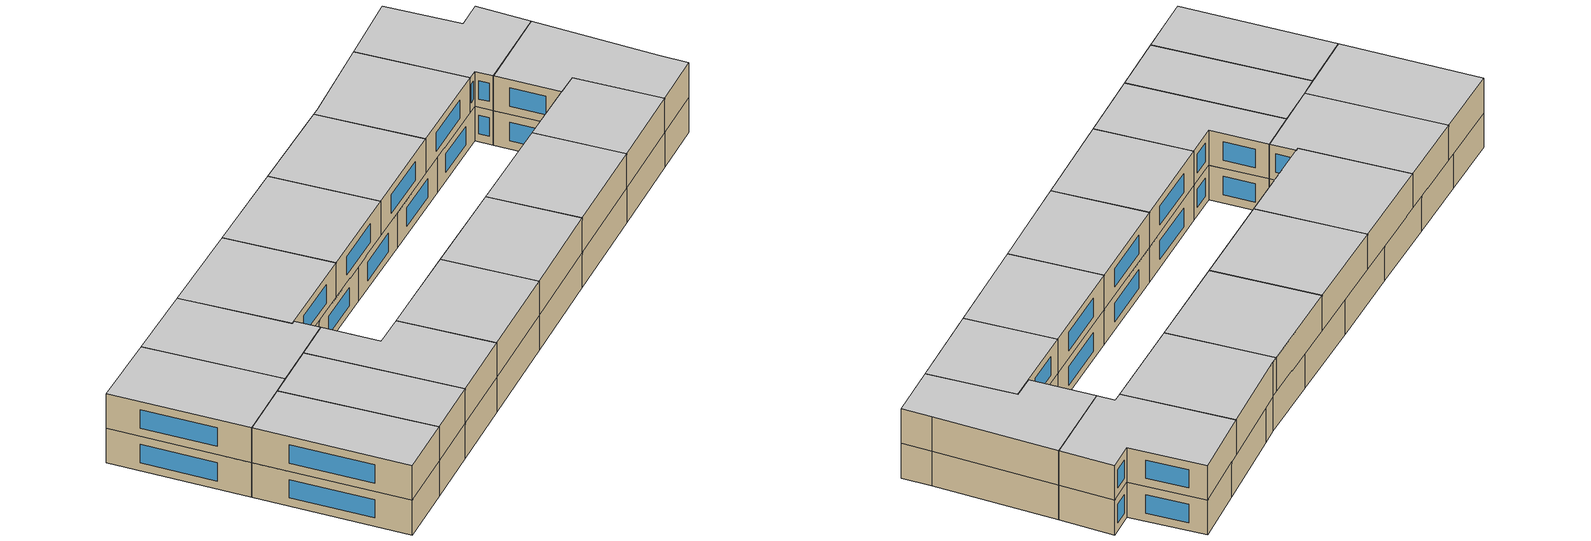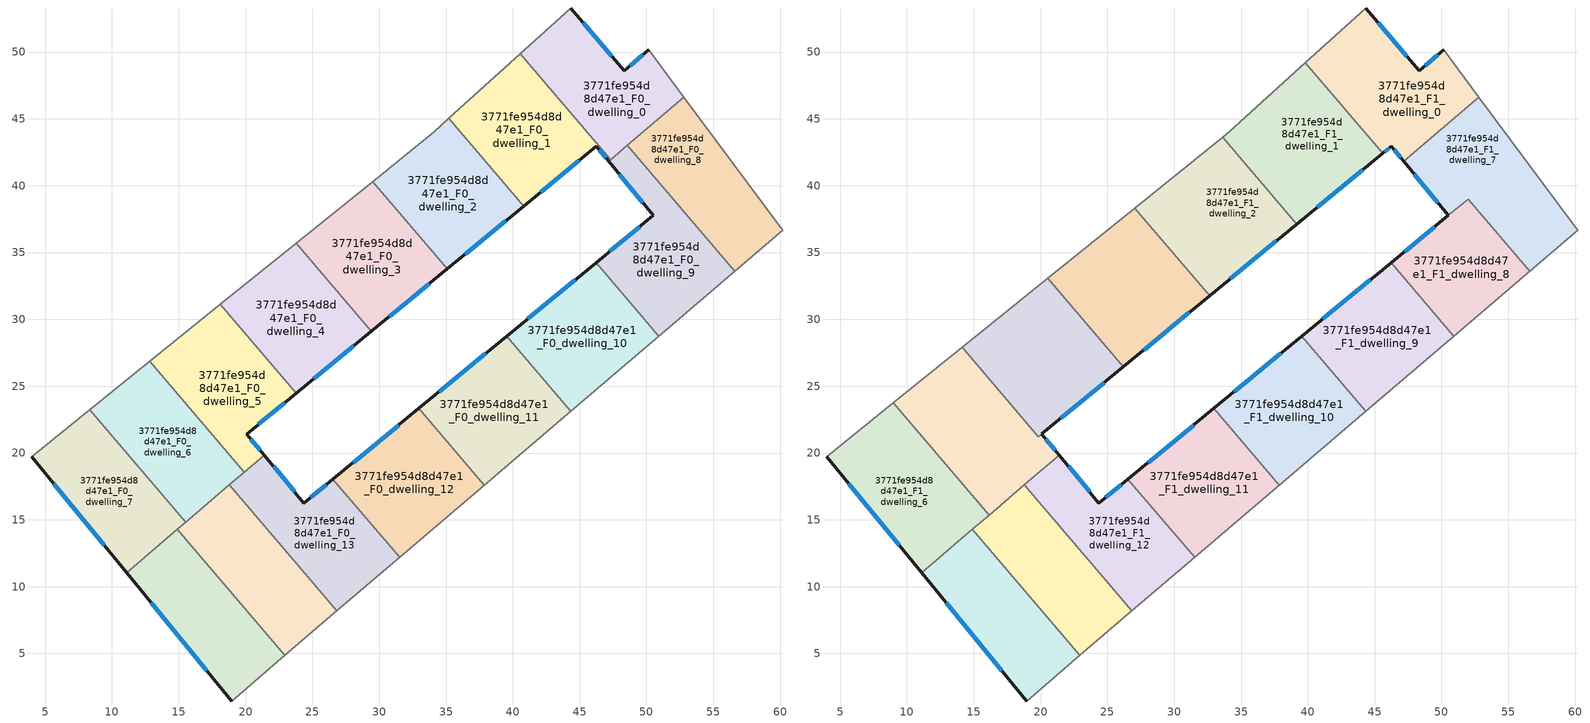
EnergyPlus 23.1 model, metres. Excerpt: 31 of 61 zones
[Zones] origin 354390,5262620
3771fe954d8d47e1_F0_dwelling_0
 floor ground (EU_floor_Construction): 50.16,50.17 52.8,46.62 47.32,41.94 40.55,49.87 44.33,53.3 48.34,48.59 z0
 wall outside (EU_wall_Construction): 50.16,50.17 48.34,48.59 44.33,53.3 z0:3
 wall adiabatic (EU_wall_Construction): 52.8,46.62 50.16,50.17 / 44.33,53.3 40.55,49.87 z0:3
 wall to 3771fe954d8d47e1_F0_dwelling_1 (EU_wall_Construction): 40.55,49.87 47.32,41.94 z0:3
 wall to 3771fe954d8d47e1_F0_dwelling_8 (EU_wall_Construction): 48.58,43.02 52.8,46.62 z0:3
 wall to 3771fe954d8d47e1_F0_dwelling_9 (EU_wall_Construction): 47.32,41.94 48.58,43.02 z0:3
 window (EU_Window_Construction): 47.4,49.7 45.27,52.19 / 49.74,49.8 48.77,48.96 z0.7:2.3
3771fe954d8d47e1_F0_dwelling_1
 floor ground (EU_floor_Construction): 40.55,49.87 47.32,41.94 47.17,41.82 46.24,42.94 40.81,38.48 35.22,45.03 z0
 wall outside (EU_wall_Construction): 40.81,38.48 46.24,42.94 47.17,41.82 z0:3
 wall to 3771fe954d8d47e1_F0_dwelling_2 (EU_wall_Construction): 35.22,45.03 40.81,38.48 z0:3
 wall adiabatic (EU_wall_Construction): 40.55,49.87 35.22,45.03 z0:3
 wall to 3771fe954d8d47e1_F0_dwelling_9 (EU_wall_Construction): 47.17,41.82 47.32,41.94 z0:3
 window (EU_Window_Construction): 46.46,42.68 46.95,42.08 / 42.09,39.53 44.96,41.89 z0.7:2.3
3771fe954d8d47e1_F0_dwelling_10
 floor ground (EU_floor_Construction): 46.23,34.25 50.93,28.75 44.33,23.11 39.53,28.73 z0
 wall outside (EU_wall_Construction): 46.23,34.25 39.53,28.73 z0:3
 wall to 3771fe954d8d47e1_F0_dwelling_9 (EU_wall_Construction): 50.93,28.75 46.23,34.25 z0:3
 wall adiabatic (EU_wall_Construction): 44.33,23.11 50.93,28.75 z0:3
 wall to 3771fe954d8d47e1_F0_dwelling_11 (EU_wall_Construction): 39.53,28.73 44.33,23.11 z0:3
 window (EU_Window_Construction): 44.66,32.95 41.1,30.03 z0.7:2.3
3771fe954d8d47e1_F0_dwelling_11
 floor ground (EU_floor_Construction): 39.53,28.73 44.33,23.11 37.86,17.59 32.96,23.33 z0
 wall outside (EU_wall_Construction): 39.53,28.73 32.96,23.33 z0:3
 wall adiabatic (EU_wall_Construction): 37.86,17.59 44.33,23.11 z0:3
 wall to 3771fe954d8d47e1_F0_dwelling_12 (EU_wall_Construction): 32.96,23.33 37.86,17.59 z0:3
 window (EU_Window_Construction): 37.99,27.47 34.51,24.6 z0.7:2.3
3771fe954d8d47e1_F0_dwelling_12
 floor ground (EU_floor_Construction): 32.96,23.33 37.86,17.59 31.53,12.18 26.53,18.04 z0
 wall outside (EU_wall_Construction): 32.96,23.33 26.53,18.04 z0:3
 wall adiabatic (EU_wall_Construction): 31.53,12.18 37.86,17.59 z0:3
 wall to 3771fe954d8d47e1_F0_dwelling_13 (EU_wall_Construction): 26.53,18.04 31.53,12.18 z0:3
 window (EU_Window_Construction): 31.45,22.09 28.04,19.28 z0.7:2.3
3771fe954d8d47e1_F0_dwelling_13
 floor ground (EU_floor_Construction): 26.53,18.04 31.53,12.18 26.84,8.18 18.79,17.61 21.4,19.83 24.36,16.25 z0
 wall outside (EU_wall_Construction): 26.53,18.04 24.36,16.25 21.4,19.83 z0:3
 wall adiabatic (EU_wall_Construction): 26.84,8.18 31.53,12.18 z0:3
 wall to 3771fe954d8d47e1_F0_dwelling_14 (EU_wall_Construction): 18.79,17.61 26.84,8.18 z0:3
 wall to 3771fe954d8d47e1_F0_dwelling_5 (EU_wall_Construction): 21.4,19.83 19.92,18.57 z0:3
 wall to 3771fe954d8d47e1_F0_dwelling_6 (EU_wall_Construction): 19.92,18.57 18.79,17.61 z0:3
 window (EU_Window_Construction): 23.67,17.09 22.09,18.99 / 26.02,17.62 24.87,16.67 z0.7:2.3
3771fe954d8d47e1_F0_dwelling_14
 floor ground (EU_floor_Construction): 18.79,17.61 26.84,8.18 22.94,4.85 14.9,14.28 z0
 wall adiabatic (EU_wall_Construction): 22.94,4.85 26.84,8.18 z0:3
 wall to 3771fe954d8d47e1_F0_dwelling_15 (EU_wall_Construction): 14.9,14.28 22.94,4.85 z0:3
 wall to 3771fe954d8d47e1_F0_dwelling_6 (EU_wall_Construction): 18.79,17.61 15.52,14.82 z0:3
 wall to 3771fe954d8d47e1_F0_dwelling_7 (EU_wall_Construction): 15.52,14.82 14.9,14.28 z0:3
3771fe954d8d47e1_F0_dwelling_15
 floor ground (EU_floor_Construction): 14.9,14.28 22.94,4.85 18.95,1.44 11.1,11.04 z0
 wall outside (EU_wall_Construction): 11.1,11.04 18.95,1.44 z0:3
 wall adiabatic (EU_wall_Construction): 18.95,1.44 22.94,4.85 z0:3
 wall to 3771fe954d8d47e1_F0_dwelling_7 (EU_wall_Construction): 14.9,14.28 11.1,11.04 z0:3
 window (EU_Window_Construction): 12.94,8.79 17.11,3.7 z0.7:2.3
3771fe954d8d47e1_F0_dwelling_2
 floor ground (EU_floor_Construction): 35.22,45.03 40.81,38.48 35.09,33.77 29.51,40.31 34.11,44.02 z0
 wall outside (EU_wall_Construction): 35.09,33.77 40.81,38.48 z0:3
 wall to 3771fe954d8d47e1_F0_dwelling_3 (EU_wall_Construction): 29.51,40.31 35.09,33.77 z0:3
 wall adiabatic (EU_wall_Construction): 35.22,45.03 34.11,44.02 29.51,40.31 z0:3
 window (EU_Window_Construction): 36.44,34.88 39.47,37.37 z0.7:2.3
 ceiling adiabatic (EU_roof_Construction): 39.18,37.13 33.63,43.64 34.11,44.02 29.51,40.31 35.09,33.77 z3
3771fe954d8d47e1_F0_dwelling_3
 floor ground (EU_floor_Construction): 29.51,40.31 35.09,33.77 29.42,29.1 23.79,35.7 z0
 wall outside (EU_wall_Construction): 29.42,29.1 35.09,33.77 z0:3
 wall to 3771fe954d8d47e1_F0_dwelling_4 (EU_wall_Construction): 23.79,35.7 29.42,29.1 z0:3
 wall adiabatic (EU_wall_Construction): 29.51,40.31 23.79,35.7 z0:3
 window (EU_Window_Construction): 30.75,30.2 33.76,32.68 z0.7:2.3
3771fe954d8d47e1_F0_dwelling_4
 floor ground (EU_floor_Construction): 23.79,35.7 29.42,29.1 23.78,24.47 18.11,31.12 z0
 wall outside (EU_wall_Construction): 23.78,24.47 29.42,29.1 z0:3
 wall to 3771fe954d8d47e1_F0_dwelling_5 (EU_wall_Construction): 18.11,31.12 23.78,24.47 z0:3
 wall adiabatic (EU_wall_Construction): 23.79,35.7 18.11,31.12 z0:3
 window (EU_Window_Construction): 25.11,25.55 28.09,28.01 z0.7:2.3
3771fe954d8d47e1_F0_dwelling_5
 floor ground (EU_floor_Construction): 18.11,31.12 23.78,24.47 20.08,21.42 21.4,19.83 19.92,18.57 12.84,26.86 z0
 wall outside (EU_wall_Construction): 21.4,19.83 20.08,21.42 23.78,24.47 z0:3
 wall to 3771fe954d8d47e1_F0_dwelling_6 (EU_wall_Construction): 12.84,26.86 19.92,18.57 z0:3
 wall adiabatic (EU_wall_Construction): 18.11,31.12 12.84,26.86 z0:3
 window (EU_Window_Construction): 21.09,20.2 20.39,21.05 / 20.95,22.14 22.91,23.75 z0.7:2.3
3771fe954d8d47e1_F0_dwelling_6
 floor ground (EU_floor_Construction): 12.84,26.86 19.92,18.57 15.52,14.82 8.34,23.23 z0
 wall to 3771fe954d8d47e1_F0_dwelling_7 (EU_wall_Construction): 8.34,23.23 15.52,14.82 z0:3
 wall adiabatic (EU_wall_Construction): 12.84,26.86 8.34,23.23 z0:3
3771fe954d8d47e1_F0_dwelling_7
 floor ground (EU_floor_Construction): 8.34,23.23 15.52,14.82 11.1,11.04 4,19.73 z0
 wall outside (EU_wall_Construction): 4,19.73 11.1,11.04 z0:3
 wall adiabatic (EU_wall_Construction): 8.34,23.23 4,19.73 z0:3
 window (EU_Window_Construction): 5.66,17.69 9.43,13.08 z0.7:2.3
3771fe954d8d47e1_F0_dwelling_8
 floor ground (EU_floor_Construction): 52.8,46.62 58.77,38.57 60.2,36.67 56.61,33.6 48.58,43.02 z0
 wall adiabatic (EU_wall_Construction): 56.61,33.6 60.2,36.67 58.77,38.57 52.8,46.62 z0:3
 wall to 3771fe954d8d47e1_F0_dwelling_9 (EU_wall_Construction): 48.58,43.02 56.61,33.6 z0:3
3771fe954d8d47e1_F0_dwelling_9
 floor ground (EU_floor_Construction): 48.58,43.02 56.61,33.6 50.93,28.75 46.23,34.25 50.52,37.78 47.17,41.82 z0
 wall outside (EU_wall_Construction): 47.17,41.82 50.52,37.78 46.23,34.25 z0:3
 wall adiabatic (EU_wall_Construction): 50.93,28.75 56.61,33.6 z0:3
 window (EU_Window_Construction): 47.96,40.87 49.73,38.73 / 49.51,36.95 47.24,35.08 z0.7:2.3
3771fe954d8d47e1_F1_dwelling_0
 floor to 3771fe954d8d47e1_F0_dwelling_0 (EU_floor_Construction): 50.16,50.17 52.8,46.62 47.31,41.94 40.55,49.87 44.33,53.3 48.34,48.59 z3
 floor to 3771fe954d8d47e1_F0_dwelling_1 (EU_floor_Construction): 40.55,49.87 47.31,41.94 47.17,41.82 46.24,42.94 45.61,42.42 39.82,49.21 z3
 wall outside (EU_wall_Construction): 45.61,42.42 46.24,42.94 47.17,41.82 / 50.16,50.17 48.34,48.59 44.33,53.3 z3:6
 wall adiabatic (EU_wall_Construction): 52.8,46.62 50.16,50.17 / 44.33,53.3 39.82,49.21 z3:6
 wall to 3771fe954d8d47e1_F1_dwelling_7 (EU_wall_Construction): 47.17,41.82 52.8,46.62 z3:6
 wall to 3771fe954d8d47e1_F1_dwelling_1 (EU_wall_Construction): 39.82,49.21 45.61,42.42 z3:6
 window (EU_Window_Construction): 46.46,42.68 46.95,42.08 / 45.76,42.55 46.09,42.82 / 47.4,49.7 45.27,52.19 / 49.74,49.8 48.77,48.96 z3.7:5.3
 ceiling to 3771fe954d8d47e1_F2_dwelling_0 (EU_floor_Construction): 52.8,46.62 50.16,50.17 48.34,48.59 44.33,53.3 39.82,49.21 45.61,42.42 46.24,42.94 47.17,41.82 z6
3771fe954d8d47e1_F1_dwelling_1
 floor to 3771fe954d8d47e1_F0_dwelling_1 (EU_floor_Construction): 39.82,49.21 45.61,42.42 40.81,38.48 35.22,45.03 z3
 floor to 3771fe954d8d47e1_F0_dwelling_2 (EU_floor_Construction): 35.22,45.03 40.81,38.48 39.18,37.13 33.63,43.64 34.11,44.02 z3
 wall outside (EU_wall_Construction): 39.18,37.13 45.61,42.42 z3:6
 wall to 3771fe954d8d47e1_F1_dwelling_2 (EU_wall_Construction): 33.63,43.64 39.18,37.13 z3:6
 wall adiabatic (EU_wall_Construction): 39.82,49.21 34.11,44.02 33.63,43.64 z3:6
 window (EU_Window_Construction): 40.69,38.38 44.1,41.18 z3.7:5.3
 ceiling to 3771fe954d8d47e1_F2_dwelling_1 (EU_floor_Construction): 45.61,42.42 39.82,49.21 34.11,44.02 33.63,43.64 39.18,37.13 z6
3771fe954d8d47e1_F1_dwelling_10
 floor to 3771fe954d8d47e1_F0_dwelling_11 (EU_floor_Construction): 39.53,28.73 44.33,23.11 37.86,17.59 32.96,23.33 z3
 wall outside (EU_wall_Construction): 39.53,28.73 32.96,23.33 z3:6
 wall to 3771fe954d8d47e1_F1_dwelling_9 (EU_wall_Construction): 44.33,23.11 39.53,28.73 z3:6
 wall adiabatic (EU_wall_Construction): 37.86,17.59 44.33,23.11 z3:6
 wall to 3771fe954d8d47e1_F1_dwelling_11 (EU_wall_Construction): 32.96,23.33 37.86,17.59 z3:6
 window (EU_Window_Construction): 37.99,27.47 34.51,24.6 z3.7:5.3
 ceiling to 3771fe954d8d47e1_F2_dwelling_10 (EU_floor_Construction): 44.33,23.11 39.53,28.73 32.96,23.33 37.86,17.59 z6
3771fe954d8d47e1_F1_dwelling_11
 floor to 3771fe954d8d47e1_F0_dwelling_12 (EU_floor_Construction): 32.96,23.33 37.86,17.59 31.53,12.18 26.53,18.04 z3
 wall outside (EU_wall_Construction): 32.96,23.33 26.53,18.04 z3:6
 wall adiabatic (EU_wall_Construction): 31.53,12.18 37.86,17.59 z3:6
 wall to 3771fe954d8d47e1_F1_dwelling_12 (EU_wall_Construction): 26.53,18.04 31.53,12.18 z3:6
 window (EU_Window_Construction): 31.45,22.09 28.04,19.28 z3.7:5.3
 ceiling to 3771fe954d8d47e1_F2_dwelling_11 (EU_floor_Construction): 37.86,17.59 32.96,23.33 26.53,18.04 31.53,12.18 z6
3771fe954d8d47e1_F1_dwelling_12
 floor to 3771fe954d8d47e1_F0_dwelling_13 (EU_floor_Construction): 26.53,18.04 31.53,12.18 26.84,8.18 18.79,17.61 21.4,19.83 24.36,16.25 z3
 wall outside (EU_wall_Construction): 26.53,18.04 24.36,16.25 21.4,19.83 z3:6
 wall adiabatic (EU_wall_Construction): 26.84,8.18 31.53,12.18 z3:6
 wall to 3771fe954d8d47e1_F1_dwelling_13 (EU_wall_Construction): 18.79,17.61 26.84,8.18 z3:6
 wall to 3771fe954d8d47e1_F1_dwelling_5 (EU_wall_Construction): 21.4,19.83 21.19,19.65 18.79,17.61 z3:6
 window (EU_Window_Construction): 23.67,17.09 22.09,18.99 / 26.02,17.62 24.87,16.67 z3.7:5.3
 ceiling to 3771fe954d8d47e1_F2_dwelling_12 (EU_floor_Construction): 31.53,12.18 26.53,18.04 24.36,16.25 21.4,19.83 18.79,17.61 26.84,8.18 z6
3771fe954d8d47e1_F1_dwelling_13
 floor to 3771fe954d8d47e1_F0_dwelling_14 (EU_floor_Construction): 18.79,17.61 26.84,8.18 22.94,4.85 14.9,14.28 z3
 wall adiabatic (EU_wall_Construction): 22.94,4.85 26.84,8.18 z3:6
 wall to 3771fe954d8d47e1_F1_dwelling_14 (EU_wall_Construction): 14.9,14.28 22.94,4.85 z3:6
 wall to 3771fe954d8d47e1_F1_dwelling_6 (EU_wall_Construction): 16.15,15.35 14.9,14.28 z3:6
 wall to 3771fe954d8d47e1_F1_dwelling_5 (EU_wall_Construction): 18.79,17.61 16.15,15.35 z3:6
 ceiling to 3771fe954d8d47e1_F2_dwelling_13 (EU_floor_Construction): 26.84,8.18 18.79,17.61 14.9,14.28 22.94,4.85 z6
3771fe954d8d47e1_F1_dwelling_14
 floor to 3771fe954d8d47e1_F0_dwelling_15 (EU_floor_Construction): 14.9,14.28 22.94,4.85 18.95,1.44 11.1,11.04 z3
 wall outside (EU_wall_Construction): 11.1,11.04 18.95,1.44 z3:6
 wall adiabatic (EU_wall_Construction): 18.95,1.44 22.94,4.85 z3:6
 wall to 3771fe954d8d47e1_F1_dwelling_6 (EU_wall_Construction): 14.9,14.28 11.1,11.04 z3:6
 window (EU_Window_Construction): 12.94,8.79 17.11,3.7 z3.7:5.3
 ceiling to 3771fe954d8d47e1_F2_dwelling_14 (EU_floor_Construction): 22.94,4.85 14.9,14.28 11.1,11.04 18.95,1.44 z6
3771fe954d8d47e1_F1_dwelling_2
 floor adiabatic (EU_floor_Construction): 33.63,43.64 39.18,37.13 35.09,33.77 29.51,40.31 z3
 floor to 3771fe954d8d47e1_F0_dwelling_3 (EU_floor_Construction): 29.51,40.31 35.09,33.77 32.66,31.77 27.05,38.33 z3
 wall outside (EU_wall_Construction): 32.66,31.77 39.18,37.13 z3:6
 wall to 3771fe954d8d47e1_F1_dwelling_3 (EU_wall_Construction): 27.05,38.33 32.66,31.77 z3:6
 wall adiabatic (EU_wall_Construction): 33.63,43.64 27.05,38.33 z3:6
 window (EU_Window_Construction): 34.19,33.03 37.65,35.87 z3.7:5.3
 ceiling to 3771fe954d8d47e1_F2_dwelling_2 (EU_floor_Construction): 39.18,37.13 33.63,43.64 27.05,38.33 32.66,31.77 z6
3771fe954d8d47e1_F1_dwelling_3
 floor to 3771fe954d8d47e1_F0_dwelling_3 (EU_floor_Construction): 27.05,38.33 32.66,31.77 29.42,29.1 23.79,35.7 z3
 floor to 3771fe954d8d47e1_F0_dwelling_4 (EU_floor_Construction): 23.79,35.7 29.42,29.1 26.19,26.45 20.54,33.07 z3
 wall outside (EU_wall_Construction): 26.19,26.45 32.66,31.77 z3:6
 wall to 3771fe954d8d47e1_F1_dwelling_4 (EU_wall_Construction): 20.54,33.07 26.19,26.45 z3:6
 wall adiabatic (EU_wall_Construction): 27.05,38.33 20.54,33.07 z3:6
 window (EU_Window_Construction): 27.71,27.7 31.14,30.52 z3.7:5.3
 ceiling to 3771fe954d8d47e1_F2_dwelling_3 (EU_floor_Construction): 32.66,31.77 27.05,38.33 20.54,33.07 26.19,26.45 z6
3771fe954d8d47e1_F1_dwelling_4
 floor to 3771fe954d8d47e1_F0_dwelling_5 (EU_floor_Construction): 18.11,31.12 23.78,24.47 19.84,21.22 14.14,27.91 z3
 floor to 3771fe954d8d47e1_F0_dwelling_4 (EU_floor_Construction): 20.54,33.07 26.19,26.45 23.78,24.47 18.11,31.12 z3
 wall outside (EU_wall_Construction): 20.09,21.42 26.19,26.45 z3:6
 wall adiabatic (EU_wall_Construction): 20.54,33.07 14.14,27.91 z3:6
 wall to 3771fe954d8d47e1_F1_dwelling_5 (EU_wall_Construction): 19.84,21.22 20.08,21.42 / 14.14,27.91 19.84,21.23 z3:6
 window (EU_Window_Construction): 21.52,22.6 24.76,25.27 z3.7:5.3
 ceiling to 3771fe954d8d47e1_F2_dwelling_4 (EU_floor_Construction): 26.19,26.45 20.54,33.07 14.14,27.91 19.84,21.23 z6
3771fe954d8d47e1_F1_dwelling_5
 floor to 3771fe954d8d47e1_F0_dwelling_5 (EU_floor_Construction): 20.08,21.42 21.4,19.83 19.92,18.57 12.84,26.86 14.14,27.91 19.84,21.22 z3
 floor to 3771fe954d8d47e1_F0_dwelling_6 (EU_floor_Construction): 12.84,26.86 19.92,18.57 16.15,15.35 8.98,23.75 z3
 wall outside (EU_wall_Construction): 21.4,19.83 20.08,21.42 z3:6
 wall to 3771fe954d8d47e1_F1_dwelling_6 (EU_wall_Construction): 8.98,23.75 16.15,15.35 z3:6
 wall adiabatic (EU_wall_Construction): 14.14,27.91 8.98,23.75 z3:6
 window (EU_Window_Construction): 21.09,20.2 20.39,21.05 z3.7:5.3
 ceiling to 3771fe954d8d47e1_F2_dwelling_5 (EU_floor_Construction): 21.19,19.65 21.4,19.83 20.08,21.42 19.84,21.22 14.14,27.91 8.98,23.75 16.15,15.35 z6
3771fe954d8d47e1_F1_dwelling_6
 floor to 3771fe954d8d47e1_F0_dwelling_6 (EU_floor_Construction): 8.98,23.75 16.15,15.35 15.52,14.82 8.34,23.23 z3
 floor to 3771fe954d8d47e1_F0_dwelling_7 (EU_floor_Construction): 8.34,23.23 15.52,14.82 11.1,11.04 4,19.73 z3
 wall outside (EU_wall_Construction): 4,19.73 11.1,11.04 z3:6
 wall adiabatic (EU_wall_Construction): 8.98,23.75 4,19.73 z3:6
 window (EU_Window_Construction): 5.66,17.69 9.43,13.08 z3.7:5.3
 ceiling to 3771fe954d8d47e1_F2_dwelling_6 (EU_floor_Construction): 16.15,15.35 8.98,23.75 4,19.73 11.1,11.04 z6
3771fe954d8d47e1_F1_dwelling_7
 floor to 3771fe954d8d47e1_F0_dwelling_8 (EU_floor_Construction): 52.8,46.62 58.77,38.57 60.2,36.67 56.61,33.6 48.58,43.02 z3
 floor to 3771fe954d8d47e1_F0_dwelling_9 (EU_floor_Construction): 52,39 50.52,37.78 47.17,41.82 48.58,43.02 56.61,33.6 z3
 wall outside (EU_wall_Construction): 47.17,41.82 50.52,37.78 z3:6
 wall adiabatic (EU_wall_Construction): 56.61,33.6 60.2,36.67 58.77,38.57 52.8,46.62 z3:6
 wall to 3771fe954d8d47e1_F1_dwelling_8 (EU_wall_Construction): 50.52,37.78 52,39 56.61,33.6 z3:6
 window (EU_Window_Construction): 47.96,40.87 49.73,38.73 z3.7:5.3
 ceiling to 3771fe954d8d47e1_F2_dwelling_7 (EU_floor_Construction): 60.2,36.67 58.77,38.57 52.8,46.62 47.17,41.82 50.52,37.78 52,39 56.61,33.6 z6
3771fe954d8d47e1_F1_dwelling_8
 floor to 3771fe954d8d47e1_F0_dwelling_9 (EU_floor_Construction): 52,39 56.61,33.6 50.93,28.75 46.23,34.25 z3
 wall outside (EU_wall_Construction): 50.51,37.77 46.23,34.25 z3:6
 wall adiabatic (EU_wall_Construction): 50.93,28.75 56.61,33.6 z3:6
 wall to 3771fe954d8d47e1_F1_dwelling_9 (EU_wall_Construction): 46.23,34.25 50.93,28.75 z3:6
 window (EU_Window_Construction): 49.51,36.94 47.24,35.08 z3.7:5.3
 ceiling to 3771fe954d8d47e1_F2_dwelling_8 (EU_floor_Construction): 56.61,33.6 52,39 46.23,34.25 50.93,28.75 z6
3771fe954d8d47e1_F1_dwelling_9
 floor to 3771fe954d8d47e1_F0_dwelling_10 (EU_floor_Construction): 46.23,34.25 50.93,28.75 44.33,23.11 39.53,28.73 z3
 wall outside (EU_wall_Construction): 46.23,34.25 39.53,28.73 z3:6
 wall adiabatic (EU_wall_Construction): 44.33,23.11 50.93,28.75 z3:6
 window (EU_Window_Construction): 44.66,32.95 41.1,30.03 z3.7:5.3
 ceiling to 3771fe954d8d47e1_F2_dwelling_9 (EU_floor_Construction): 50.93,28.75 46.23,34.25 39.53,28.73 44.33,23.11 z6
[Building]
EU S2 Campaign: North Axis=0; Terrain=City; Solar Distribution=FullExterior
[Site:Location]
Budapest.Ferenc.Liszt.Intl.AP: Latitude=47.437; Longitude=19.256; Time Zone=1; Elevation=185
[SizingPeriod:WeatherFileDays]
AnnualSizingPeriod: Begin Month=1; Begin Day of Month=1; End Month=12; End Day of Month=31; Day of Week for Start Day=Monday; Use Weather File Daylight Saving Period=No; Use Weather File Rain and Snow Indicators=No
[MATERIAL]
EU_InternalMass_Material: Roughness=MediumRough; Thickness=0.1; Conductivity=1; Density=1800; Specific Heat=900; Thermal Absorptance=0.9; Solar Absorptance=0.7; Visible Absorptance=0.7
[MATERIAL:NOMASS] Roughness=MediumRough; Thermal Absorptance=0.9; Solar Absorptance=0.7; Visible Absorptance=0.7
Name | Thermal Resistance
EU_wall_NoMass | 0.832559
EU_roof_NoMass | 1.39638
EU_floor_NoMass | 0.872794
[WINDOWMATERIAL:SIMPLEGLAZINGSYSTEM]
EU_Window_SimpleGlazing: UFactor=2.79869; Solar Heat Gain Coefficient=0.75; Visible Transmittance=0.75
[CONSTRUCTION]
EU_wall_Construction: EU_wall_NoMass
EU_roof_Construction: EU_roof_NoMass
EU_floor_Construction: EU_floor_NoMass
EU_Window_Construction: EU_Window_SimpleGlazing
EU_InternalMass_Construction: EU_InternalMass_Material
[ZONE] Type=1; Multiplier=1; Ceiling Height=autocalculate; Floor Area=autocalculate; Part of Total Floor Area=Yes
Name | Volume
3771fe954d8d47e1_F0_dwelling_0 | 190.45
3771fe954d8d47e1_F1_dwelling_0 | 217.647
3771fe954d8d47e1_F0_dwelling_1 | 190.46
3771fe954d8d47e1_F1_dwelling_1 | 217.671
3771fe954d8d47e1_F0_dwelling_10; 3771fe954d8d47e1_F1_dwelling_9 | 190.454
3771fe954d8d47e1_F1_dwelling_10; 3771fe954d8d47e1_F0_dwelling_11 | 190.451
3771fe954d8d47e1_F1_dwelling_11; 3771fe954d8d47e1_F0_dwelling_12 | 190.443
3771fe954d8d47e1_F1_dwelling_12; 3771fe954d8d47e1_F0_dwelling_13 | 190.453
3771fe954d8d47e1_F1_dwelling_13; 3771fe954d8d47e1_F0_dwelling_14 | 190.463
3771fe954d8d47e1_F1_dwelling_14; 3771fe954d8d47e1_F0_dwelling_15 | 190.437
3771fe954d8d47e1_F0_dwelling_2 | 190.419
3771fe954d8d47e1_F1_dwelling_2 | 217.638
3771fe954d8d47e1_F0_dwelling_3 | 190.444
3771fe954d8d47e1_F1_dwelling_3 | 217.652
3771fe954d8d47e1_F0_dwelling_4 | 190.464
3771fe954d8d47e1_F1_dwelling_4 | 215.801
3771fe954d8d47e1_F0_dwelling_5; 3771fe954d8d47e1_F0_dwelling_7 | 190.442
3771fe954d8d47e1_F1_dwelling_5 | 219.506
3771fe954d8d47e1_F0_dwelling_6; 3771fe954d8d47e1_F0_dwelling_8 | 190.449
3771fe954d8d47e1_F1_dwelling_6 | 217.66
3771fe954d8d47e1_F1_dwelling_7 | 220.265
3771fe954d8d47e1_F1_dwelling_8 | 160.553
3771fe954d8d47e1_F0_dwelling_9 | 190.433
[INTERNALMASS] Construction=EU_InternalMass_Construction
Name | Zone or ZoneList | Surface Area
3771fe954d8d47e1_F0_dwelling_0_EU_InternalMass | 3771fe954d8d47e1_F0_dwelling_0 | 63.4833
3771fe954d8d47e1_F0_dwelling_1_EU_InternalMass | 3771fe954d8d47e1_F0_dwelling_1 | 63.4866
3771fe954d8d47e1_F0_dwelling_2_EU_InternalMass | 3771fe954d8d47e1_F0_dwelling_2 | 63.4733
3771fe954d8d47e1_F0_dwelling_3_EU_InternalMass | 3771fe954d8d47e1_F0_dwelling_3 | 63.4813
3771fe954d8d47e1_F0_dwelling_4_EU_InternalMass | 3771fe954d8d47e1_F0_dwelling_4 | 63.4882
3771fe954d8d47e1_F0_dwelling_5_EU_InternalMass | 3771fe954d8d47e1_F0_dwelling_5 | 63.4808
3771fe954d8d47e1_F0_dwelling_6_EU_InternalMass | 3771fe954d8d47e1_F0_dwelling_6 | 63.483
3771fe954d8d47e1_F0_dwelling_7_EU_InternalMass | 3771fe954d8d47e1_F0_dwelling_7 | 63.4804
3771fe954d8d47e1_F0_dwelling_8_EU_InternalMass | 3771fe954d8d47e1_F0_dwelling_8 | 63.483
3771fe954d8d47e1_F0_dwelling_9_EU_InternalMass | 3771fe954d8d47e1_F0_dwelling_9 | 63.4779
3771fe954d8d47e1_F0_dwelling_10_EU_InternalMass | 3771fe954d8d47e1_F0_dwelling_10 | 63.4847
3771fe954d8d47e1_F0_dwelling_11_EU_InternalMass | 3771fe954d8d47e1_F0_dwelling_11 | 63.4833
3771fe954d8d47e1_F0_dwelling_12_EU_InternalMass | 3771fe954d8d47e1_F0_dwelling_12 | 63.481
3771fe954d8d47e1_F0_dwelling_13_EU_InternalMass | 3771fe954d8d47e1_F0_dwelling_13 | 63.4844
3771fe954d8d47e1_F0_dwelling_14_EU_InternalMass | 3771fe954d8d47e1_F0_dwelling_14 | 63.4879
3771fe954d8d47e1_F0_dwelling_15_EU_InternalMass | 3771fe954d8d47e1_F0_dwelling_15 | 63.479
3771fe954d8d47e1_F1_dwelling_0_EU_InternalMass | 3771fe954d8d47e1_F1_dwelling_0 | 72.5489
3771fe954d8d47e1_F1_dwelling_1_EU_InternalMass | 3771fe954d8d47e1_F1_dwelling_1 | 72.557
3771fe954d8d47e1_F1_dwelling_2_EU_InternalMass | 3771fe954d8d47e1_F1_dwelling_2 | 72.5461
3771fe954d8d47e1_F1_dwelling_3_EU_InternalMass | 3771fe954d8d47e1_F1_dwelling_3 | 72.5508
3771fe954d8d47e1_F1_dwelling_4_EU_InternalMass | 3771fe954d8d47e1_F1_dwelling_4 | 71.9358
3771fe954d8d47e1_F1_dwelling_5_EU_InternalMass | 3771fe954d8d47e1_F1_dwelling_5 | 73.1687
3771fe954d8d47e1_F1_dwelling_6_EU_InternalMass | 3771fe954d8d47e1_F1_dwelling_6 | 72.5531
3771fe954d8d47e1_F1_dwelling_7_EU_InternalMass | 3771fe954d8d47e1_F1_dwelling_7 | 73.4228
3771fe954d8d47e1_F1_dwelling_8_EU_InternalMass | 3771fe954d8d47e1_F1_dwelling_8 | 53.5354
3771fe954d8d47e1_F1_dwelling_9_EU_InternalMass | 3771fe954d8d47e1_F1_dwelling_9 | 63.4847
3771fe954d8d47e1_F1_dwelling_10_EU_InternalMass | 3771fe954d8d47e1_F1_dwelling_10 | 63.4833
3771fe954d8d47e1_F1_dwelling_11_EU_InternalMass | 3771fe954d8d47e1_F1_dwelling_11 | 63.481
3771fe954d8d47e1_F1_dwelling_12_EU_InternalMass | 3771fe954d8d47e1_F1_dwelling_12 | 63.4844
3771fe954d8d47e1_F1_dwelling_13_EU_InternalMass | 3771fe954d8d47e1_F1_dwelling_13 | 63.4879
3771fe954d8d47e1_F1_dwelling_14_EU_InternalMass | 3771fe954d8d47e1_F1_dwelling_14 | 63.479
[OTHEREQUIPMENT] Fuel Type=Electricity; Design Level Calculation Method=Watts/Area; Power per Zone Floor Area=1; Fraction Latent=0; Fraction Radiant=0; Fraction Lost=0; Carbon Dioxide Generation Rate=0; EndUse Subcategory=EU_Step8_InternalGains
Name | Zone or ZoneList or Space or SpaceList | Schedule
EU_Step8_InternalGain_3771fe954d8d47e1_F0_dwelling_0_f000 | 3771fe954d8d47e1_F0_dwelling_0 | EU_Step8_GainSchedule_3771fe954d8d47e1_F0_dwelling_0_f000
EU_Step8_InternalGain_3771fe954d8d47e1_F0_dwelling_1_f000 | 3771fe954d8d47e1_F0_dwelling_1 | EU_Step8_GainSchedule_3771fe954d8d47e1_F0_dwelling_1_f000
EU_Step8_InternalGain_3771fe954d8d47e1_F0_dwelling_2_f000 | 3771fe954d8d47e1_F0_dwelling_2 | EU_Step8_GainSchedule_3771fe954d8d47e1_F0_dwelling_2_f000
EU_Step8_InternalGain_3771fe954d8d47e1_F0_dwelling_3_f000 | 3771fe954d8d47e1_F0_dwelling_3 | EU_Step8_GainSchedule_3771fe954d8d47e1_F0_dwelling_3_f000
EU_Step8_InternalGain_3771fe954d8d47e1_F0_dwelling_4_f000 | 3771fe954d8d47e1_F0_dwelling_4 | EU_Step8_GainSchedule_3771fe954d8d47e1_F0_dwelling_4_f000
EU_Step8_InternalGain_3771fe954d8d47e1_F0_dwelling_5_f000 | 3771fe954d8d47e1_F0_dwelling_5 | EU_Step8_GainSchedule_3771fe954d8d47e1_F0_dwelling_5_f000
EU_Step8_InternalGain_3771fe954d8d47e1_F0_dwelling_6_f000 | 3771fe954d8d47e1_F0_dwelling_6 | EU_Step8_GainSchedule_3771fe954d8d47e1_F0_dwelling_6_f000
EU_Step8_InternalGain_3771fe954d8d47e1_F0_dwelling_7_f000 | 3771fe954d8d47e1_F0_dwelling_7 | EU_Step8_GainSchedule_3771fe954d8d47e1_F0_dwelling_7_f000
EU_Step8_InternalGain_3771fe954d8d47e1_F0_dwelling_8_f000 | 3771fe954d8d47e1_F0_dwelling_8 | EU_Step8_GainSchedule_3771fe954d8d47e1_F0_dwelling_8_f000
EU_Step8_InternalGain_3771fe954d8d47e1_F0_dwelling_9_f000 | 3771fe954d8d47e1_F0_dwelling_9 | EU_Step8_GainSchedule_3771fe954d8d47e1_F0_dwelling_9_f000
EU_Step8_InternalGain_3771fe954d8d47e1_F0_dwelling_10_f000 | 3771fe954d8d47e1_F0_dwelling_10 | EU_Step8_GainSchedule_3771fe954d8d47e1_F0_dwelling_10_f000
EU_Step8_InternalGain_3771fe954d8d47e1_F0_dwelling_11_f000 | 3771fe954d8d47e1_F0_dwelling_11 | EU_Step8_GainSchedule_3771fe954d8d47e1_F0_dwelling_11_f000
EU_Step8_InternalGain_3771fe954d8d47e1_F0_dwelling_12_f000 | 3771fe954d8d47e1_F0_dwelling_12 | EU_Step8_GainSchedule_3771fe954d8d47e1_F0_dwelling_12_f000
EU_Step8_InternalGain_3771fe954d8d47e1_F0_dwelling_13_f000 | 3771fe954d8d47e1_F0_dwelling_13 | EU_Step8_GainSchedule_3771fe954d8d47e1_F0_dwelling_13_f000
EU_Step8_InternalGain_3771fe954d8d47e1_F0_dwelling_14_f000 | 3771fe954d8d47e1_F0_dwelling_14 | EU_Step8_GainSchedule_3771fe954d8d47e1_F0_dwelling_14_f000
EU_Step8_InternalGain_3771fe954d8d47e1_F0_dwelling_15_f000 | 3771fe954d8d47e1_F0_dwelling_15 | EU_Step8_GainSchedule_3771fe954d8d47e1_F0_dwelling_15_f000
EU_Step8_InternalGain_3771fe954d8d47e1_F1_dwelling_0_f000 | 3771fe954d8d47e1_F1_dwelling_0 | EU_Step8_GainSchedule_3771fe954d8d47e1_F1_dwelling_0_f000
EU_Step8_InternalGain_3771fe954d8d47e1_F1_dwelling_1_f000 | 3771fe954d8d47e1_F1_dwelling_1 | EU_Step8_GainSchedule_3771fe954d8d47e1_F1_dwelling_1_f000
EU_Step8_InternalGain_3771fe954d8d47e1_F1_dwelling_2_f000 | 3771fe954d8d47e1_F1_dwelling_2 | EU_Step8_GainSchedule_3771fe954d8d47e1_F1_dwelling_2_f000
EU_Step8_InternalGain_3771fe954d8d47e1_F1_dwelling_3_f000 | 3771fe954d8d47e1_F1_dwelling_3 | EU_Step8_GainSchedule_3771fe954d8d47e1_F1_dwelling_3_f000
EU_Step8_InternalGain_3771fe954d8d47e1_F1_dwelling_4_f000 | 3771fe954d8d47e1_F1_dwelling_4 | EU_Step8_GainSchedule_3771fe954d8d47e1_F1_dwelling_4_f000
EU_Step8_InternalGain_3771fe954d8d47e1_F1_dwelling_5_f000 | 3771fe954d8d47e1_F1_dwelling_5 | EU_Step8_GainSchedule_3771fe954d8d47e1_F1_dwelling_5_f000
EU_Step8_InternalGain_3771fe954d8d47e1_F1_dwelling_6_f000 | 3771fe954d8d47e1_F1_dwelling_6 | EU_Step8_GainSchedule_3771fe954d8d47e1_F1_dwelling_6_f000
EU_Step8_InternalGain_3771fe954d8d47e1_F1_dwelling_7_f000 | 3771fe954d8d47e1_F1_dwelling_7 | EU_Step8_GainSchedule_3771fe954d8d47e1_F1_dwelling_7_f000
EU_Step8_InternalGain_3771fe954d8d47e1_F1_dwelling_8_f000 | 3771fe954d8d47e1_F1_dwelling_8 | EU_Step8_GainSchedule_3771fe954d8d47e1_F1_dwelling_8_f000
EU_Step8_InternalGain_3771fe954d8d47e1_F1_dwelling_9_f000 | 3771fe954d8d47e1_F1_dwelling_9 | EU_Step8_GainSchedule_3771fe954d8d47e1_F1_dwelling_9_f000
EU_Step8_InternalGain_3771fe954d8d47e1_F1_dwelling_10_f000 | 3771fe954d8d47e1_F1_dwelling_10 | EU_Step8_GainSchedule_3771fe954d8d47e1_F1_dwelling_10_f000
EU_Step8_InternalGain_3771fe954d8d47e1_F1_dwelling_11_f000 | 3771fe954d8d47e1_F1_dwelling_11 | EU_Step8_GainSchedule_3771fe954d8d47e1_F1_dwelling_11_f000
EU_Step8_InternalGain_3771fe954d8d47e1_F1_dwelling_12_f000 | 3771fe954d8d47e1_F1_dwelling_12 | EU_Step8_GainSchedule_3771fe954d8d47e1_F1_dwelling_12_f000
EU_Step8_InternalGain_3771fe954d8d47e1_F1_dwelling_13_f000 | 3771fe954d8d47e1_F1_dwelling_13 | EU_Step8_GainSchedule_3771fe954d8d47e1_F1_dwelling_13_f000
EU_Step8_InternalGain_3771fe954d8d47e1_F1_dwelling_14_f000 | 3771fe954d8d47e1_F1_dwelling_14 | EU_Step8_GainSchedule_3771fe954d8d47e1_F1_dwelling_14_f000
[ZONEVENTILATION:DESIGNFLOWRATE] Schedule=EU_AlwaysOn; Design Flow Rate Calculation Method=AirChanges/Hour; Air Changes per Hour=0.475469; Ventilation Type=Natural; Fan Pressure Rise=0; Fan Total Efficiency=1; Constant Term Coefficient=1; Temperature Term Coefficient=0; Velocity Term Coefficient=0; Velocity Squared Term Coefficient=0; Minimum Indoor Temperature=-100; Maximum Indoor Temperature=100; Delta Temperature=-100; Minimum Outdoor Temperature=-100; Maximum Outdoor Temperature=100; Maximum Wind Speed=40
Name | Zone or ZoneList or Space or SpaceList
EU_ConstantAir_3771fe954d8d47e1_F0_dwelling_0 | 3771fe954d8d47e1_F0_dwelling_0
EU_ConstantAir_3771fe954d8d47e1_F0_dwelling_1 | 3771fe954d8d47e1_F0_dwelling_1
EU_ConstantAir_3771fe954d8d47e1_F0_dwelling_2 | 3771fe954d8d47e1_F0_dwelling_2
EU_ConstantAir_3771fe954d8d47e1_F0_dwelling_3 | 3771fe954d8d47e1_F0_dwelling_3
EU_ConstantAir_3771fe954d8d47e1_F0_dwelling_4 | 3771fe954d8d47e1_F0_dwelling_4
EU_ConstantAir_3771fe954d8d47e1_F0_dwelling_5 | 3771fe954d8d47e1_F0_dwelling_5
EU_ConstantAir_3771fe954d8d47e1_F0_dwelling_6 | 3771fe954d8d47e1_F0_dwelling_6
EU_ConstantAir_3771fe954d8d47e1_F0_dwelling_7 | 3771fe954d8d47e1_F0_dwelling_7
EU_ConstantAir_3771fe954d8d47e1_F0_dwelling_8 | 3771fe954d8d47e1_F0_dwelling_8
EU_ConstantAir_3771fe954d8d47e1_F0_dwelling_9 | 3771fe954d8d47e1_F0_dwelling_9
EU_ConstantAir_3771fe954d8d47e1_F0_dwelling_10 | 3771fe954d8d47e1_F0_dwelling_10
EU_ConstantAir_3771fe954d8d47e1_F0_dwelling_11 | 3771fe954d8d47e1_F0_dwelling_11
EU_ConstantAir_3771fe954d8d47e1_F0_dwelling_12 | 3771fe954d8d47e1_F0_dwelling_12
EU_ConstantAir_3771fe954d8d47e1_F0_dwelling_13 | 3771fe954d8d47e1_F0_dwelling_13
EU_ConstantAir_3771fe954d8d47e1_F0_dwelling_14 | 3771fe954d8d47e1_F0_dwelling_14
EU_ConstantAir_3771fe954d8d47e1_F0_dwelling_15 | 3771fe954d8d47e1_F0_dwelling_15
EU_ConstantAir_3771fe954d8d47e1_F1_dwelling_0 | 3771fe954d8d47e1_F1_dwelling_0
EU_ConstantAir_3771fe954d8d47e1_F1_dwelling_1 | 3771fe954d8d47e1_F1_dwelling_1
EU_ConstantAir_3771fe954d8d47e1_F1_dwelling_2 | 3771fe954d8d47e1_F1_dwelling_2
EU_ConstantAir_3771fe954d8d47e1_F1_dwelling_3 | 3771fe954d8d47e1_F1_dwelling_3
EU_ConstantAir_3771fe954d8d47e1_F1_dwelling_4 | 3771fe954d8d47e1_F1_dwelling_4
EU_ConstantAir_3771fe954d8d47e1_F1_dwelling_5 | 3771fe954d8d47e1_F1_dwelling_5
EU_ConstantAir_3771fe954d8d47e1_F1_dwelling_6 | 3771fe954d8d47e1_F1_dwelling_6
EU_ConstantAir_3771fe954d8d47e1_F1_dwelling_7 | 3771fe954d8d47e1_F1_dwelling_7
EU_ConstantAir_3771fe954d8d47e1_F1_dwelling_8 | 3771fe954d8d47e1_F1_dwelling_8
EU_ConstantAir_3771fe954d8d47e1_F1_dwelling_9 | 3771fe954d8d47e1_F1_dwelling_9
EU_ConstantAir_3771fe954d8d47e1_F1_dwelling_10 | 3771fe954d8d47e1_F1_dwelling_10
EU_ConstantAir_3771fe954d8d47e1_F1_dwelling_11 | 3771fe954d8d47e1_F1_dwelling_11
EU_ConstantAir_3771fe954d8d47e1_F1_dwelling_12 | 3771fe954d8d47e1_F1_dwelling_12
EU_ConstantAir_3771fe954d8d47e1_F1_dwelling_13 | 3771fe954d8d47e1_F1_dwelling_13
EU_ConstantAir_3771fe954d8d47e1_F1_dwelling_14 | 3771fe954d8d47e1_F1_dwelling_14
[HVACTEMPLATE:THERMOSTAT] Constant Heating Setpoint=20; Constant Cooling Setpoint=50
EU_HeatOnly_3771fe954d8d47e1_F0_dwelling_0; EU_HeatOnly_3771fe954d8d47e1_F0_dwelling_1; EU_HeatOnly_3771fe954d8d47e1_F0_dwelling_2; EU_HeatOnly_3771fe954d8d47e1_F0_dwelling_3; EU_HeatOnly_3771fe954d8d47e1_F0_dwelling_4; EU_HeatOnly_3771fe954d8d47e1_F0_dwelling_5; EU_HeatOnly_3771fe954d8d47e1_F0_dwelling_6; EU_HeatOnly_3771fe954d8d47e1_F0_dwelling_7; EU_HeatOnly_3771fe954d8d47e1_F0_dwelling_8; EU_HeatOnly_3771fe954d8d47e1_F0_dwelling_9; EU_HeatOnly_3771fe954d8d47e1_F0_dwelling_10; EU_HeatOnly_3771fe954d8d47e1_F0_dwelling_11; EU_HeatOnly_3771fe954d8d47e1_F0_dwelling_12; EU_HeatOnly_3771fe954d8d47e1_F0_dwelling_13; EU_HeatOnly_3771fe954d8d47e1_F0_dwelling_14; EU_HeatOnly_3771fe954d8d47e1_F0_dwelling_15; EU_HeatOnly_3771fe954d8d47e1_F1_dwelling_0; EU_HeatOnly_3771fe954d8d47e1_F1_dwelling_1; EU_HeatOnly_3771fe954d8d47e1_F1_dwelling_2; EU_HeatOnly_3771fe954d8d47e1_F1_dwelling_3; EU_HeatOnly_3771fe954d8d47e1_F1_dwelling_4; EU_HeatOnly_3771fe954d8d47e1_F1_dwelling_5; EU_HeatOnly_3771fe954d8d47e1_F1_dwelling_6; EU_HeatOnly_3771fe954d8d47e1_F1_dwelling_7; EU_HeatOnly_3771fe954d8d47e1_F1_dwelling_8; EU_HeatOnly_3771fe954d8d47e1_F1_dwelling_9; EU_HeatOnly_3771fe954d8d47e1_F1_dwelling_10; EU_HeatOnly_3771fe954d8d47e1_F1_dwelling_11; EU_HeatOnly_3771fe954d8d47e1_F1_dwelling_12; EU_HeatOnly_3771fe954d8d47e1_F1_dwelling_13; EU_HeatOnly_3771fe954d8d47e1_F1_dwelling_14; EU_HeatOnly_3771fe954d8d47e1_F2_dwelling_0; EU_HeatOnly_3771fe954d8d47e1_F2_dwelling_1; EU_HeatOnly_3771fe954d8d47e1_F2_dwelling_2; EU_HeatOnly_3771fe954d8d47e1_F2_dwelling_3; EU_HeatOnly_3771fe954d8d47e1_F2_dwelling_4; EU_HeatOnly_3771fe954d8d47e1_F2_dwelling_5; EU_HeatOnly_3771fe954d8d47e1_F2_dwelling_6; EU_HeatOnly_3771fe954d8d47e1_F2_dwelling_7
[HVACTEMPLATE:ZONE:IDEALLOADSAIRSYSTEM] System Availability Schedule=EU_AlwaysOn; Maximum Heating Supply Air Temperature=50; Minimum Cooling Supply Air Temperature=13; Maximum Heating Supply Air Humidity Ratio=0.0156; Minimum Cooling Supply Air Humidity Ratio=0.0077; Heating Limit=NoLimit; Cooling Limit=NoLimit; Heating Availability Schedule=EU_AlwaysOn; Cooling Availability Schedule=EU_CoolingOff; Dehumidification Control Type=ConstantSensibleHeatRatio; Cooling Sensible Heat Ratio=0.7; Dehumidification Setpoint=60; Humidification Control Type=None; Humidification Setpoint=30; Outdoor Air Method=None; Outdoor Air Flow Rate per Person=0.00944; Outdoor Air Flow Rate per Zone Floor Area=0; Outdoor Air Flow Rate per Zone=0; Demand Controlled Ventilation Type=None; Outdoor Air Economizer Type=NoEconomizer; Heat Recovery Type=None; Sensible Heat Recovery Effectiveness=0.7; Latent Heat Recovery Effectiveness=0.65
Name | Template Thermostat
3771fe954d8d47e1_F0_dwelling_0 | EU_HeatOnly_3771fe954d8d47e1_F0_dwelling_0
3771fe954d8d47e1_F0_dwelling_1 | EU_HeatOnly_3771fe954d8d47e1_F0_dwelling_1
3771fe954d8d47e1_F0_dwelling_2 | EU_HeatOnly_3771fe954d8d47e1_F0_dwelling_2
3771fe954d8d47e1_F0_dwelling_3 | EU_HeatOnly_3771fe954d8d47e1_F0_dwelling_3
3771fe954d8d47e1_F0_dwelling_4 | EU_HeatOnly_3771fe954d8d47e1_F0_dwelling_4
3771fe954d8d47e1_F0_dwelling_5 | EU_HeatOnly_3771fe954d8d47e1_F0_dwelling_5
3771fe954d8d47e1_F0_dwelling_6 | EU_HeatOnly_3771fe954d8d47e1_F0_dwelling_6
3771fe954d8d47e1_F0_dwelling_7 | EU_HeatOnly_3771fe954d8d47e1_F0_dwelling_7
3771fe954d8d47e1_F0_dwelling_8 | EU_HeatOnly_3771fe954d8d47e1_F0_dwelling_8
3771fe954d8d47e1_F0_dwelling_9 | EU_HeatOnly_3771fe954d8d47e1_F0_dwelling_9
3771fe954d8d47e1_F0_dwelling_10 | EU_HeatOnly_3771fe954d8d47e1_F0_dwelling_10
3771fe954d8d47e1_F0_dwelling_11 | EU_HeatOnly_3771fe954d8d47e1_F0_dwelling_11
3771fe954d8d47e1_F0_dwelling_12 | EU_HeatOnly_3771fe954d8d47e1_F0_dwelling_12
3771fe954d8d47e1_F0_dwelling_13 | EU_HeatOnly_3771fe954d8d47e1_F0_dwelling_13
3771fe954d8d47e1_F0_dwelling_14 | EU_HeatOnly_3771fe954d8d47e1_F0_dwelling_14
3771fe954d8d47e1_F0_dwelling_15 | EU_HeatOnly_3771fe954d8d47e1_F0_dwelling_15
3771fe954d8d47e1_F1_dwelling_0 | EU_HeatOnly_3771fe954d8d47e1_F1_dwelling_0
3771fe954d8d47e1_F1_dwelling_1 | EU_HeatOnly_3771fe954d8d47e1_F1_dwelling_1
3771fe954d8d47e1_F1_dwelling_2 | EU_HeatOnly_3771fe954d8d47e1_F1_dwelling_2
3771fe954d8d47e1_F1_dwelling_3 | EU_HeatOnly_3771fe954d8d47e1_F1_dwelling_3
3771fe954d8d47e1_F1_dwelling_4 | EU_HeatOnly_3771fe954d8d47e1_F1_dwelling_4
3771fe954d8d47e1_F1_dwelling_5 | EU_HeatOnly_3771fe954d8d47e1_F1_dwelling_5
3771fe954d8d47e1_F1_dwelling_6 | EU_HeatOnly_3771fe954d8d47e1_F1_dwelling_6
3771fe954d8d47e1_F1_dwelling_7 | EU_HeatOnly_3771fe954d8d47e1_F1_dwelling_7
3771fe954d8d47e1_F1_dwelling_8 | EU_HeatOnly_3771fe954d8d47e1_F1_dwelling_8
3771fe954d8d47e1_F1_dwelling_9 | EU_HeatOnly_3771fe954d8d47e1_F1_dwelling_9
3771fe954d8d47e1_F1_dwelling_10 | EU_HeatOnly_3771fe954d8d47e1_F1_dwelling_10
3771fe954d8d47e1_F1_dwelling_11 | EU_HeatOnly_3771fe954d8d47e1_F1_dwelling_11
3771fe954d8d47e1_F1_dwelling_12 | EU_HeatOnly_3771fe954d8d47e1_F1_dwelling_12
3771fe954d8d47e1_F1_dwelling_13 | EU_HeatOnly_3771fe954d8d47e1_F1_dwelling_13
3771fe954d8d47e1_F1_dwelling_14 | EU_HeatOnly_3771fe954d8d47e1_F1_dwelling_14
[SIZING:ZONE] Zone Cooling Design Supply Air Temperature Input Method=SupplyAirTemperature; Zone Cooling Design Supply Air Temperature=13; Zone Heating Design Supply Air Temperature Input Method=SupplyAirTemperature; Zone Heating Design Supply Air Temperature=50; Zone Cooling Design Supply Air Humidity Ratio=0.008; Zone Heating Design Supply Air Humidity Ratio=0.008; Cooling Design Air Flow Method=DesignDay; Cooling Design Air Flow Rate=0; Cooling Minimum Air Flow per Zone Floor Area=0.000762; Cooling Minimum Air Flow=0; Cooling Minimum Air Flow Fraction=0.2; Heating Design Air Flow Method=DesignDay; Heating Design Air Flow Rate=0; Heating Maximum Air Flow per Zone Floor Area=0.002032; Heating Maximum Air Flow=0.141576; Heating Maximum Air Flow Fraction=0.3; Account for Dedicated Outdoor Air System=No; Dedicated Outdoor Air System Control Strategy=NeutralSupplyAir; Dedicated Outdoor Air Low Setpoint Temperature for Design=autosize; Dedicated Outdoor Air High Setpoint Temperature for Design=autosize; Zone Load Sizing Method=Sensible Load Only No Latent Load; Zone Latent Cooling Design Supply Air Humidity Ratio Input Method=HumidityRatioDifference; Zone Cooling Design Supply Air Humidity Ratio Difference=0.005; Zone Latent Heating Design Supply Air Humidity Ratio Input Method=HumidityRatioDifference; Zone Humidification Design Supply Air Humidity Ratio Difference=0.005
3771fe954d8d47e1_F0_dwelling_0; 3771fe954d8d47e1_F0_dwelling_1; 3771fe954d8d47e1_F0_dwelling_2; 3771fe954d8d47e1_F0_dwelling_3; 3771fe954d8d47e1_F0_dwelling_4; 3771fe954d8d47e1_F0_dwelling_5; 3771fe954d8d47e1_F0_dwelling_6; 3771fe954d8d47e1_F0_dwelling_7; 3771fe954d8d47e1_F0_dwelling_8; 3771fe954d8d47e1_F0_dwelling_9; 3771fe954d8d47e1_F0_dwelling_10; 3771fe954d8d47e1_F0_dwelling_11; 3771fe954d8d47e1_F0_dwelling_12; 3771fe954d8d47e1_F0_dwelling_13; 3771fe954d8d47e1_F0_dwelling_14; 3771fe954d8d47e1_F0_dwelling_15; 3771fe954d8d47e1_F1_dwelling_0; 3771fe954d8d47e1_F1_dwelling_1; 3771fe954d8d47e1_F1_dwelling_2; 3771fe954d8d47e1_F1_dwelling_3; 3771fe954d8d47e1_F1_dwelling_4; 3771fe954d8d47e1_F1_dwelling_5; 3771fe954d8d47e1_F1_dwelling_6; 3771fe954d8d47e1_F1_dwelling_7; 3771fe954d8d47e1_F1_dwelling_8; 3771fe954d8d47e1_F1_dwelling_9; 3771fe954d8d47e1_F1_dwelling_10; 3771fe954d8d47e1_F1_dwelling_11; 3771fe954d8d47e1_F1_dwelling_12; 3771fe954d8d47e1_F1_dwelling_13; 3771fe954d8d47e1_F1_dwelling_14
[SCHEDULE:CONSTANT]
Name | Hourly Value
EU_AlwaysOn | 1
EU_CoolingOff | 0
[SCHEDULE:FILE] Column Number=1; Rows to Skip at Top=0; Number of Hours of Data=8760; Column Separator=Comma; Interpolate to Timestep=No; Minutes per Item=60; Adjust Schedule for Daylight Savings=Yes
Name | File
EU_Step8_GainSchedule_3771fe954d8d47e1_F0_dwelling_0_f000 | ../../schedules/3771fe954d8d47e1/3771fe954d8d47e1_F0_dwelling_0_f000_gain.csv
EU_Step8_GainSchedule_3771fe954d8d47e1_F0_dwelling_1_f000 | ../../schedules/3771fe954d8d47e1/3771fe954d8d47e1_F0_dwelling_1_f000_gain.csv
EU_Step8_GainSchedule_3771fe954d8d47e1_F0_dwelling_2_f000 | ../../schedules/3771fe954d8d47e1/3771fe954d8d47e1_F0_dwelling_2_f000_gain.csv
EU_Step8_GainSchedule_3771fe954d8d47e1_F0_dwelling_3_f000 | ../../schedules/3771fe954d8d47e1/3771fe954d8d47e1_F0_dwelling_3_f000_gain.csv
EU_Step8_GainSchedule_3771fe954d8d47e1_F0_dwelling_4_f000 | ../../schedules/3771fe954d8d47e1/3771fe954d8d47e1_F0_dwelling_4_f000_gain.csv
EU_Step8_GainSchedule_3771fe954d8d47e1_F0_dwelling_5_f000 | ../../schedules/3771fe954d8d47e1/3771fe954d8d47e1_F0_dwelling_5_f000_gain.csv
EU_Step8_GainSchedule_3771fe954d8d47e1_F0_dwelling_6_f000 | ../../schedules/3771fe954d8d47e1/3771fe954d8d47e1_F0_dwelling_6_f000_gain.csv
EU_Step8_GainSchedule_3771fe954d8d47e1_F0_dwelling_7_f000 | ../../schedules/3771fe954d8d47e1/3771fe954d8d47e1_F0_dwelling_7_f000_gain.csv
EU_Step8_GainSchedule_3771fe954d8d47e1_F0_dwelling_8_f000 | ../../schedules/3771fe954d8d47e1/3771fe954d8d47e1_F0_dwelling_8_f000_gain.csv
EU_Step8_GainSchedule_3771fe954d8d47e1_F0_dwelling_9_f000 | ../../schedules/3771fe954d8d47e1/3771fe954d8d47e1_F0_dwelling_9_f000_gain.csv
EU_Step8_GainSchedule_3771fe954d8d47e1_F0_dwelling_10_f000 | ../../schedules/3771fe954d8d47e1/3771fe954d8d47e1_F0_dwelling_10_f000_gain.csv
EU_Step8_GainSchedule_3771fe954d8d47e1_F0_dwelling_11_f000 | ../../schedules/3771fe954d8d47e1/3771fe954d8d47e1_F0_dwelling_11_f000_gain.csv
EU_Step8_GainSchedule_3771fe954d8d47e1_F0_dwelling_12_f000 | ../../schedules/3771fe954d8d47e1/3771fe954d8d47e1_F0_dwelling_12_f000_gain.csv
EU_Step8_GainSchedule_3771fe954d8d47e1_F0_dwelling_13_f000 | ../../schedules/3771fe954d8d47e1/3771fe954d8d47e1_F0_dwelling_13_f000_gain.csv
EU_Step8_GainSchedule_3771fe954d8d47e1_F0_dwelling_14_f000 | ../../schedules/3771fe954d8d47e1/3771fe954d8d47e1_F0_dwelling_14_f000_gain.csv
EU_Step8_GainSchedule_3771fe954d8d47e1_F0_dwelling_15_f000 | ../../schedules/3771fe954d8d47e1/3771fe954d8d47e1_F0_dwelling_15_f000_gain.csv
EU_Step8_GainSchedule_3771fe954d8d47e1_F1_dwelling_0_f000 | ../../schedules/3771fe954d8d47e1/3771fe954d8d47e1_F1_dwelling_0_f000_gain.csv
EU_Step8_GainSchedule_3771fe954d8d47e1_F1_dwelling_1_f000 | ../../schedules/3771fe954d8d47e1/3771fe954d8d47e1_F1_dwelling_1_f000_gain.csv
EU_Step8_GainSchedule_3771fe954d8d47e1_F1_dwelling_2_f000 | ../../schedules/3771fe954d8d47e1/3771fe954d8d47e1_F1_dwelling_2_f000_gain.csv
EU_Step8_GainSchedule_3771fe954d8d47e1_F1_dwelling_3_f000 | ../../schedules/3771fe954d8d47e1/3771fe954d8d47e1_F1_dwelling_3_f000_gain.csv
EU_Step8_GainSchedule_3771fe954d8d47e1_F1_dwelling_4_f000 | ../../schedules/3771fe954d8d47e1/3771fe954d8d47e1_F1_dwelling_4_f000_gain.csv
EU_Step8_GainSchedule_3771fe954d8d47e1_F1_dwelling_5_f000 | ../../schedules/3771fe954d8d47e1/3771fe954d8d47e1_F1_dwelling_5_f000_gain.csv
EU_Step8_GainSchedule_3771fe954d8d47e1_F1_dwelling_6_f000 | ../../schedules/3771fe954d8d47e1/3771fe954d8d47e1_F1_dwelling_6_f000_gain.csv
EU_Step8_GainSchedule_3771fe954d8d47e1_F1_dwelling_7_f000 | ../../schedules/3771fe954d8d47e1/3771fe954d8d47e1_F1_dwelling_7_f000_gain.csv
EU_Step8_GainSchedule_3771fe954d8d47e1_F1_dwelling_8_f000 | ../../schedules/3771fe954d8d47e1/3771fe954d8d47e1_F1_dwelling_8_f000_gain.csv
EU_Step8_GainSchedule_3771fe954d8d47e1_F1_dwelling_9_f000 | ../../schedules/3771fe954d8d47e1/3771fe954d8d47e1_F1_dwelling_9_f000_gain.csv
EU_Step8_GainSchedule_3771fe954d8d47e1_F1_dwelling_10_f000 | ../../schedules/3771fe954d8d47e1/3771fe954d8d47e1_F1_dwelling_10_f000_gain.csv
EU_Step8_GainSchedule_3771fe954d8d47e1_F1_dwelling_11_f000 | ../../schedules/3771fe954d8d47e1/3771fe954d8d47e1_F1_dwelling_11_f000_gain.csv
EU_Step8_GainSchedule_3771fe954d8d47e1_F1_dwelling_12_f000 | ../../schedules/3771fe954d8d47e1/3771fe954d8d47e1_F1_dwelling_12_f000_gain.csv
EU_Step8_GainSchedule_3771fe954d8d47e1_F1_dwelling_13_f000 | ../../schedules/3771fe954d8d47e1/3771fe954d8d47e1_F1_dwelling_13_f000_gain.csv
EU_Step8_GainSchedule_3771fe954d8d47e1_F1_dwelling_14_f000 | ../../schedules/3771fe954d8d47e1/3771fe954d8d47e1_F1_dwelling_14_f000_gain.csv
